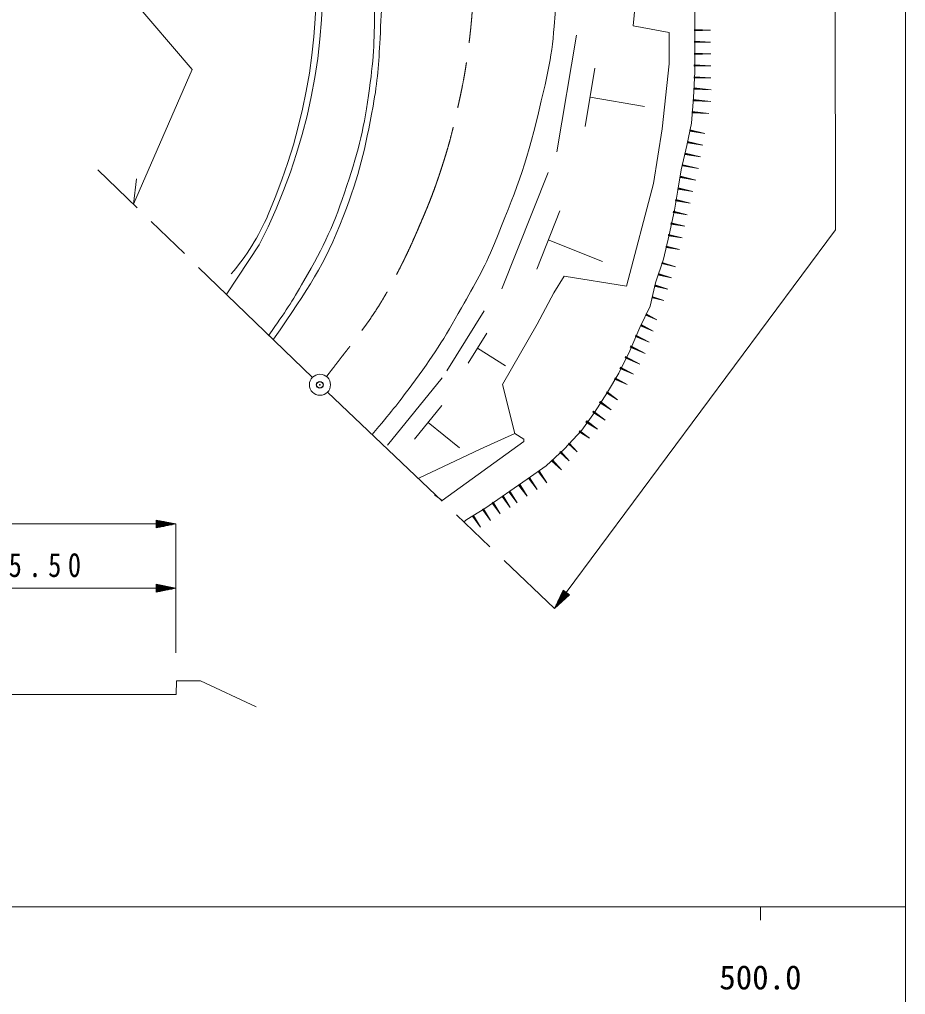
# Model space of a CAD drawing. Units: millimetres, scale not verified. Extents: x 40000 to 680000, y 20000 to 380000.
# Drawn here: x 511824 to 579000, y 198357 to 272283 of the extents above; entities that cross this region are included whole.
import ezdxf
from ezdxf.enums import TextEntityAlignment as Align

# ---------------------------------------------------------------- set-up
doc = ezdxf.new("R2010")
doc.units = ezdxf.units.MM
doc.header["$LTSCALE"] = 1000
doc.header["$PDMODE"] = 32
doc.header["$PDSIZE"] = 500
doc.linetypes.add('CHAIN', pattern=[18.5, 12, -1.5, 3.5, -1.5])
for name, color, linetype, lineweight in [('M-BGD', 7, 'Continuous', 13), ('M-BGD-HTXT', 7, 'Continuous', 13), ('M-BMK', 2, 'CHAIN', 13), ('M-BMK-SRVR', 3, 'Continuous', 13), ('M-STR-HTXT', 7, 'Continuous', 13), ('M-STR-STRD', 7, 'Continuous', 13), ('M-TTL-BAND', 7, 'Continuous', 13)]:
    doc.layers.add(name, color=color, linetype=linetype, lineweight=lineweight)
doc.layers.add('M-OTRS', color=6, linetype='Continuous')
doc.styles.add('ＭＳ ゴシック', font='')
doc.styles.get('ＭＳ ゴシック').set_extended_font_data('MS Gothic')

msp = doc.modelspace()

# ---------------------------------------------------------------- linework, layer by layer
at = {"layer": 'M-BGD'}
for p, q in [((558869, 277467), (558361, 271794)), ((524917, 268492), (518059, 276536)), ((563017, 273911), (563017, 272048)), ((563017, 272048), (563017, 270101)), ((561070, 271286), (558361, 271794)), ((563008, 271433), (563009, 271533)), ((563008, 271483), (564208, 271471)), ((563008, 271433), (564208, 271471)), ((563009, 271533), (564208, 271471)), ((552575, 262255), (554048, 271104)), ((561070, 268916), (561070, 271286)), ((562999, 270533), (563000, 270633)), ((562999, 270583), (564218, 270570)), ((562999, 270533), (564218, 270570)), ((563000, 270633), (564218, 270570)), ((563017, 270101), (563017, 268323)), ((562990, 269633), (562991, 269733)), ((562990, 269683), (564229, 269670)), ((562990, 269633), (564229, 269670)), ((562991, 269733), (564229, 269670)), ((520461, 258277), (524917, 268492)), ((554713, 264173), (555450, 268597)), ((560562, 264005), (561070, 268916)), ((562980, 268733), (562981, 268833)), ((562980, 268733), (564239, 268770)), ((562981, 268833), (564239, 268770)), ((562981, 268783), (564239, 268770)), ((563017, 268323), (562933, 266376)), ((562971, 267833), (562972, 267933)), ((562971, 267833), (564250, 267870)), ((562972, 267933), (564250, 267870)), ((562972, 267883), (564250, 267870)), ((562957, 267005), (562965, 267105)), ((562957, 267005), (564261, 266957)), ((562961, 267055), (564261, 266957)), ((562965, 267105), (564261, 266957)), ((555082, 266385), (559211, 265697)), ((562933, 266376), (562763, 264428)), ((562890, 266108), (562897, 266208)), ((562894, 266158), (564245, 266056)), ((562897, 266208), (564245, 266056)), ((562890, 266108), (564245, 266056)), ((562822, 265211), (562830, 265310)), ((562822, 265211), (564078, 265166)), ((562826, 265260), (564078, 265166)), ((562830, 265310), (564078, 265166)), ((559885, 259856), (560562, 264005)), ((562763, 264428), (562425, 262735)), ((562640, 263821), (562660, 263919)), ((562660, 263919), (563792, 263638)), ((562640, 263821), (563792, 263638)), ((562650, 263870), (563792, 263638)), ((562425, 262735), (562001, 260872)), ((562460, 262940), (562480, 263038)), ((562460, 262940), (563627, 262753)), ((562470, 262989), (563627, 262753)), ((562480, 263038), (563627, 262753)), ((562280, 262058), (562300, 262156)), ((562280, 262058), (563461, 261868)), ((562290, 262107), (563461, 261868)), ((562300, 262156), (563461, 261868)), ((562100, 261176), (562120, 261274)), ((562100, 261176), (563295, 260983)), ((562110, 261225), (563295, 260983)), ((562120, 261274), (563295, 260983)), ((548399, 251852), (551902, 260683)), ((562001, 260872), (561747, 259348)), ((561921, 260294), (561941, 260392)), ((561921, 260294), (563110, 260103)), ((561931, 260343), (563110, 260103)), ((561941, 260392), (563110, 260103)), ((520461, 258277), (520684, 260195)), ((557853, 252067), (559885, 259856)), ((561741, 259412), (561761, 259510)), ((561761, 259510), (562888, 259229)), ((561747, 259348), (561493, 257824)), ((561741, 259412), (562888, 259229)), ((561751, 259461), (562888, 259229)), ((561561, 258530), (561581, 258628)), ((561561, 258530), (562667, 258356)), ((561571, 258579), (562667, 258356)), ((561581, 258628), (562667, 258356)), ((551041, 253359), (552792, 257775)), ((561493, 257824), (561070, 255962)), ((561382, 257648), (561402, 257746)), ((561382, 257648), (562455, 257481)), ((561392, 257697), (562455, 257481)), ((561402, 257746), (562455, 257481)), ((561202, 256766), (561222, 256864)), ((561202, 256766), (562260, 256602)), ((561212, 256815), (562260, 256602)), ((561222, 256864), (562260, 256602)), ((561070, 255962), (560647, 254099)), ((561022, 255885), (561042, 255983)), ((561022, 255885), (562066, 255723)), ((561032, 255934), (562066, 255723)), ((561042, 255983), (562066, 255723)), ((529997, 255200), (527542, 251474)), ((551917, 255567), (556038, 253933)), ((560842, 255003), (560862, 255101)), ((560852, 255052), (561871, 254844)), ((560862, 255101), (561871, 254844)), ((560842, 255003), (561871, 254844)), ((560647, 254099), (560054, 252321)), ((560530, 253771), (560557, 253868)), ((560530, 253771), (561567, 253535)), ((560544, 253820), (561567, 253535)), ((560557, 253868), (561567, 253535)), ((552349, 251559), (553111, 252829)), ((553111, 252829), (557853, 252067)), ((560289, 252905), (560315, 253001)), ((560289, 252905), (561268, 252683)), ((560302, 252953), (561268, 252683)), ((560315, 253001), (561268, 252683)), ((560054, 252321), (559631, 250543)), ((560047, 252038), (560074, 252134)), ((560060, 252086), (560970, 251832)), ((560074, 252134), (560970, 251832)), ((551079, 249188), (552349, 251559)), ((560047, 252038), (560970, 251832)), ((559806, 251171), (559832, 251267)), ((559806, 251171), (560671, 250981)), ((559819, 251219), (560671, 250981)), ((559832, 251267), (560671, 250981)), ((544215, 245645), (547046, 250193)), ((559631, 250543), (558869, 248934)), ((559306, 249875), (559350, 249965)), ((559306, 249875), (560157, 249517)), ((559328, 249920), (560157, 249517)), ((559350, 249965), (560157, 249517)), ((551079, 249188), (548455, 244616)), ((558913, 249065), (558957, 249155)), ((558957, 249155), (559857, 248662)), ((545832, 246216), (547248, 248490)), ((558869, 248934), (558107, 247156)), ((558913, 249065), (559857, 248662)), ((558935, 249110), (559857, 248662)), ((558520, 248256), (558564, 248346)), ((558520, 248256), (559557, 247808)), ((558542, 248301), (559557, 247808)), ((558564, 248346), (559557, 247808)), ((546540, 247353), (548662, 246032)), ((558107, 247156), (557260, 245463)), ((558127, 247446), (558171, 247536)), ((558127, 247446), (559257, 246953)), ((558149, 247491), (559257, 246953)), ((558171, 247536), (559257, 246953)), ((557734, 246636), (557778, 246726)), ((557734, 246636), (558847, 246151)), ((557756, 246681), (558847, 246151)), ((557778, 246726), (558847, 246151)), ((557260, 245463), (556413, 244024)), ((557341, 245827), (557384, 245917)), ((557341, 245827), (558370, 245383)), ((557363, 245872), (558370, 245383)), ((557384, 245917), (558370, 245383)), ((539717, 240019), (543876, 245117)), ((556948, 245017), (556991, 245107)), ((556948, 245017), (557893, 244614)), ((556969, 245062), (557893, 244614)), ((556991, 245107), (557893, 244614)), ((548455, 244616), (549386, 240891)), ((556413, 244024), (555428, 242490)), ((556323, 243975), (556380, 244057)), ((556323, 243975), (557168, 243446)), ((556352, 244016), (557168, 243446)), ((556380, 244057), (557168, 243446)), ((555807, 243238), (555865, 243320)), ((555807, 243238), (556692, 242680)), ((555836, 243279), (556692, 242680)), ((555865, 243320), (556692, 242680)), ((541776, 240462), (543855, 243011)), ((555428, 242490), (554466, 241145)), ((555291, 242500), (555349, 242582)), ((555291, 242500), (556217, 241914)), ((555320, 242541), (556217, 241914)), ((555349, 242582), (556217, 241914)), ((542816, 241736), (545195, 239795)), ((554775, 241763), (554833, 241845)), ((554775, 241763), (555644, 241216)), ((554804, 241804), (555644, 241216)), ((554833, 241845), (555644, 241216)), ((554466, 241145), (553111, 239706)), ((554259, 241026), (554317, 241107)), ((554259, 241026), (555042, 240539)), ((554288, 241067), (555042, 240539)), ((554317, 241107), (555042, 240539)), ((543883, 235811), (550063, 240298)), ((546761, 239706), (549386, 240891)), ((550063, 240468), (549386, 240891)), ((550063, 240298), (550063, 240468)), ((542105, 237504), (546761, 239706)), ((553111, 239706), (551757, 238436)), ((552800, 239465), (552872, 239536)), ((552872, 239536), (553511, 238817)), ((553441, 240098), (553512, 240168)), ((553441, 240098), (554110, 239491)), ((553477, 240133), (554110, 239491)), ((553512, 240168), (554110, 239491)), ((552160, 238833), (552231, 238904)), ((552160, 238833), (552912, 238143)), ((552195, 238868), (552912, 238143)), ((552231, 238904), (552912, 238143)), ((552800, 239465), (553511, 238817)), ((552836, 239501), (553511, 238817)), ((551757, 238436), (550317, 237420)), ((551148, 238014), (551231, 238071)), ((551189, 238042), (551813, 237144)), ((551231, 238071), (551813, 237144)), ((550317, 237420), (547100, 235218)), ((550409, 237501), (550491, 237558)), ((550409, 237501), (551063, 236645)), ((550450, 237529), (551063, 236645)), ((550491, 237558), (551063, 236645)), ((551148, 238014), (551813, 237144)), ((549669, 236988), (549752, 237045)), ((549669, 236988), (550314, 236146)), ((549710, 237016), (550314, 236146)), ((549752, 237045), (550314, 236146)), ((543290, 236234), (543883, 235811)), ((548415, 236119), (548498, 236175)), ((548415, 236119), (549029, 235289)), ((548457, 236147), (549029, 235289)), ((548498, 236175), (549029, 235289)), ((548930, 236475), (549012, 236532)), ((548930, 236475), (549565, 235647)), ((548971, 236503), (549565, 235647)), ((549012, 236532), (549565, 235647)), ((547100, 235218), (545745, 234372)), ((546917, 235121), (547001, 235177)), ((546917, 235121), (547531, 234291)), ((546959, 235149), (547531, 234291)), ((547001, 235177), (547531, 234291)), ((547666, 235620), (547750, 235676)), ((547666, 235620), (548280, 234790)), ((547708, 235648), (548280, 234790)), ((547750, 235676), (548280, 234790)), ((545745, 234372), (545515, 234187)), ((546169, 234622), (546252, 234678)), ((546169, 234622), (546782, 233792)), ((546210, 234650), (546782, 233792)), ((546252, 234678), (546782, 233792)), ((523729, 222128), (523714, 221099)), ((525550, 222136), (523729, 222128)), ((529780, 220169), (525550, 222136)), ((523714, 221099), (506443, 221120))]:
    msp.add_line(p, q, dxfattribs=at)
for centre, radius, start, end in [((491163, 275149), 43659, 332.81001, 34.94704), ((490403, 275031), 43928, 336.45858, 34.48685), ((514897, 264196), 17145, 319.22408, 336.95971)]:
    msp.add_arc(centre, radius, start, end, dxfattribs=at)
msp.add_open_spline([(532082, 319901), (535211, 317005), (536138, 316200), (538504, 313602), (540221, 311716), (541197, 310663), (542733, 308628), (544035, 306904), (544731, 305906), (545827, 304045), (547113, 301861), (547746, 300578), (548731, 298243), (549728, 295883), (550258, 294538), (550947, 292071), (551703, 289367), (552183, 287844), (552522, 285057), (553149, 279901), (552729, 276941), (552357, 271760), (552170, 269166), (551757, 267742), (551171, 265207), (550251, 261227), (549361, 259083), (547830, 255296), (547029, 253315), (546379, 252292), (545337, 250427), (544011, 248050), (543186, 246755), (541563, 244571), (540443, 243064), (540032, 242544), (538553, 240823)], degree=3, knots=[0, 0, 0, 0, 1, 1, 1, 2, 2, 2, 3, 3, 3, 4, 4, 4, 5, 5, 5, 6, 6, 6, 7, 7, 7, 8, 8, 8, 9, 9, 9, 10, 10, 10, 11, 11, 11, 12, 12, 12, 12], dxfattribs=at)
at = {"layer": 'M-BGD-HTXT'}
msp.add_line((531066, 248011), (530779, 248289), dxfattribs=at)
at = {"layer": 'M-BMK'}
for p, q in [((534029, 245143), (517757, 260894)), ((535183, 244035), (552391, 227634))]:
    msp.add_line(p, q, dxfattribs=at)
msp.add_open_spline([(528035, 313921), (531354, 310687), (532387, 309737), (534830, 306751), (536823, 304315), (537951, 302938), (539601, 300259), (541209, 297648), (542122, 296163), (543276, 293322), (544268, 290878), (544664, 289432), (545201, 286849), (545716, 284376), (545892, 282962), (546100, 280445), (546264, 278451), (546293, 277326), (546249, 275326), (546208, 273448), (546136, 272394), (545914, 270528), (545660, 268394), (545415, 267208), (544941, 265112), (544569, 263462), (544320, 262545), (543796, 260937), (543312, 259456), (543000, 258637), (542389, 257203), (541681, 255541), (541276, 254610), (540443, 253006), (538741, 249731), (537766, 248687), (535104, 245211)], degree=3, knots=[0, 0, 0, 0, 1, 1, 1, 2, 2, 2, 3, 3, 3, 4, 4, 4, 5, 5, 5, 6, 6, 6, 7, 7, 7, 8, 8, 8, 9, 9, 9, 10, 10, 10, 11, 11, 11, 12, 12, 12, 12], dxfattribs=at)
at = {"layer": 'M-BMK-SRVR'}
msp.add_circle((534604, 244587), 800, dxfattribs=at)
at = {"layer": 'M-OTRS'}
msp.add_point((534604, 244587), dxfattribs=at)
at = {"layer": 'M-STR-HTXT'}
for p, q in [((573684, 256333), (573669, 318919)), ((553284, 228838), (573684, 256333)), ((522189, 234034), (425122, 234034)), ((523689, 234034), (522189, 234334)), ((522189, 234334), (522189, 233734)), ((522489, 234274), (522189, 234274)), ((522189, 234214), (522789, 234214)), ((523089, 234154), (522189, 234154)), ((522189, 234094), (523389, 234094)), ((523689, 234034), (522189, 233734)), ((523689, 234034), (522189, 234034)), ((522189, 233974), (523389, 233974)), ((523089, 233914), (522189, 233914)), ((522189, 233854), (522789, 233854)), ((522489, 233794), (522189, 233794)), ((523689, 224258), (523689, 234034)), ((523689, 229157), (522189, 229457)), ((522189, 229457), (522189, 228857)), ((522489, 229397), (522189, 229397)), ((522189, 229337), (522789, 229337)), ((523089, 229277), (522189, 229277)), ((522189, 229217), (523389, 229217)), ((522189, 229157), (506888, 229157)), ((523689, 229157), (522189, 228857)), ((523689, 229157), (522189, 229157)), ((522189, 229097), (523389, 229097)), ((523089, 229037), (522189, 229037)), ((522189, 228977), (522789, 228977)), ((522489, 228917), (522189, 228917)), ((552391, 227634), (553043, 229017)), ((552391, 227634), (553284, 228838)), ((552391, 227634), (553525, 228660)), ((553236, 228874), (552521, 227911)), ((553333, 228803), (552618, 227839)), ((552652, 228187), (553188, 228910)), ((553140, 228946), (552782, 228464)), ((552844, 228044), (553381, 228767)), ((552913, 228741), (553092, 228981)), ((553525, 228660), (553043, 229017)), ((553429, 228731), (553071, 228249)), ((553298, 228455), (553477, 228695))]:
    msp.add_line(p, q, dxfattribs=at)
at = {"layer": 'M-STR-STRD'}
for points in [[(524805, 309215), (526906, 307145), (527553, 306548), (529106, 304655), (530301, 303199), (530952, 302362), (531993, 300793), (532953, 299345), (533448, 298500), (534228, 296948), (535349, 294717), (535983, 293453), (536782, 291087), (537817, 288021), (538185, 286227), (538750, 283041), (539140, 280847), (539176, 279587), (539281, 277362), (539402, 274821), (539293, 273391), (539158, 270852), (539051, 268839), (538995, 267701), (538629, 265718), (538018, 262410), (537595, 260543), (536390, 257402), (534884, 253478), (533816, 252066), (531088, 248038)], [(524476, 308752), (527192, 306103), (528132, 305296), (530025, 302711), (531311, 300953), (531958, 299910), (533037, 298018), (534153, 296061), (534707, 294915), (535552, 292827), (536367, 290812), (536741, 289646), (537319, 287551), (537810, 285769), (537982, 284740), (538231, 282909), (538729, 279247), (538695, 277156), (538733, 273461), (538759, 270950), (538699, 269531), (538361, 267044), (537963, 264121), (537572, 262490), (536648, 259688), (535680, 256751), (534939, 255148), (533390, 252470), (532432, 250815), (532060, 250211), (530733, 248358)]]:
    msp.add_open_spline(points, degree=3, knots=[0, 0, 0, 0, 1, 1, 1, 2, 2, 2, 3, 3, 3, 4, 4, 4, 5, 5, 5, 6, 6, 6, 7, 7, 7, 8, 8, 8, 9, 9, 9, 10, 10, 10, 10], dxfattribs=at)
at = {"layer": 'M-TTL-BAND'}
for p, q in [((579000, 20000), (579000, 370000)), ((40000, 205000), (579000, 205000)), ((568000, 205000), (568000, 204000))]:
    msp.add_line(p, q, dxfattribs=at)

# ---------------------------------------------------------------- texts
at = {"layer": 'M-STR-HTXT', "insert": (513997, 229983), "char_height": 1833, "attachment_point": 8, "style": 'ＭＳ ゴシック'}
msp.add_mtext('\\T1.5;\\W0.8;5.50', dxfattribs=at)
at = {"layer": 'M-TTL-BAND', "style": 'ＭＳ ゴシック'}
msp.add_text('500.0', height=1833, dxfattribs=at).set_placement((568000, 198195), align=Align.BOTTOM_CENTER)

doc.saveas('drawing.dxf')
